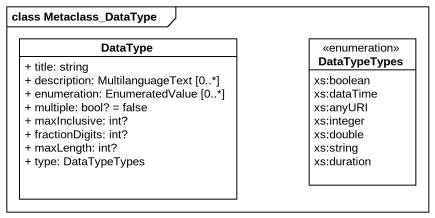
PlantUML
@startuml
mainframe class Metaclass_DataType
hide circle
hide empty members
skinparam classAttributeIconSize 0
class DataType {
  + title: string
  + description: MultilanguageText [0..*]
  + enumeration: EnumeratedValue [0..*]
  + multiple: bool? = false
  + maxInclusive: int?
  + fractionDigits: int?
  + maxLength: int?
  + type: DataTypeTypes
}
enum DataTypeTypes {
  xs:boolean
  xs:dataTime
  xs:anyURI
  xs:integer
  xs:double
  xs:string
  xs:duration
}
@enduml
